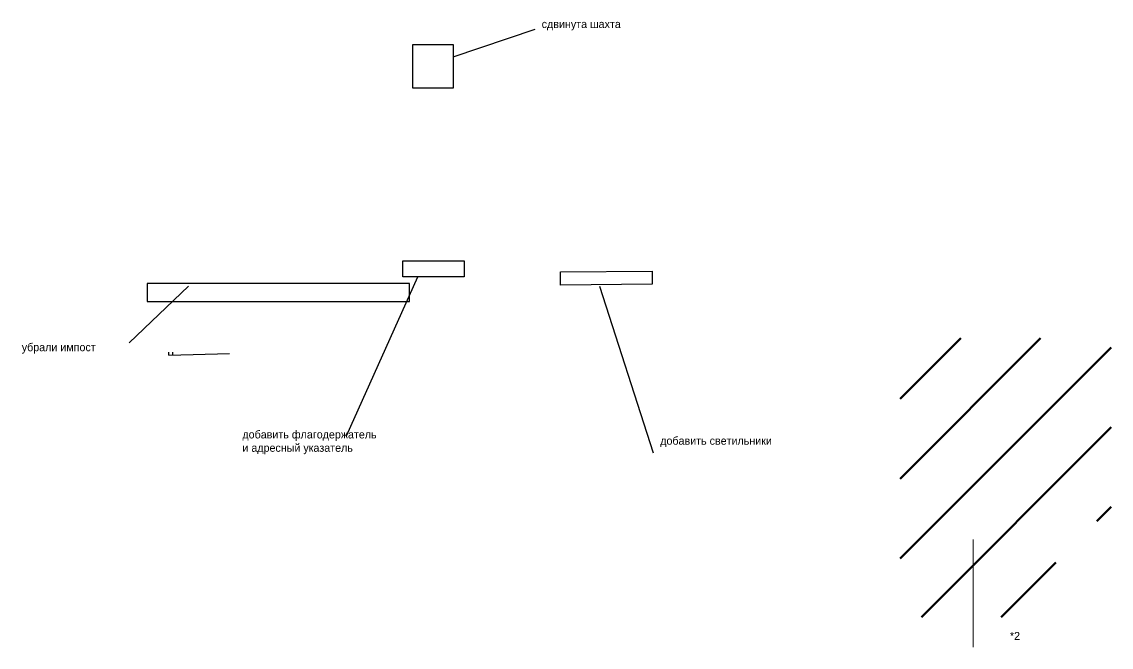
# Model space of a CAD drawing. Header units: millimetres. Extents: x 3914 to 443608, y -156176 to 78197.
# Drawn here: x 383369 to 437806, y 28496 to 59751 of the extents above; entities that cross this region are included whole.
import ezdxf

# ---------------------------------------------------------------- set-up
doc = ezdxf.new("R2010")
doc.units = ezdxf.units.MM
doc.layers.add('0) клиннинг', color=90, linetype='Continuous', lineweight=60)
doc.layers.add('A-WALL', color=7, linetype='Continuous', lineweight=5)

msp = doc.modelspace()

# ---------------------------------------------------------------- hatches: boundary and pattern name
at = {"layer": '0) клиннинг'}
h = msp.add_hatch(dxfattribs=at)
h.set_pattern_fill('ANSI31', color=256, scale=888)
h.set_pattern_definition([(45, (0, 32306), (-1993.617, 1993.617), [])])
h.paths.add_polyline_path([(437806.4, 43933.2), (427259, 43933.2), (427259, 30003.2), (435034.4, 30003.2), (435034.4, 33663.2), (433414.4, 33663.2), (433409.4, 35024.7), (434034.8, 35024.7), (434024.4, 34788.2), (437806.4, 34788.2)])

# ---------------------------------------------------------------- linework, layer by layer
at = {"color": 1}
for p, q in [((404927.2, 58001.2), (409022.2, 59379.2)), ((402912.2, 58620.2), (404927.2, 58620.2)), ((402912.2, 56441.2), (402912.2, 58620.2)), ((404927.2, 58620.2), (404927.2, 56441.2)), ((404927.2, 56441.2), (402912.2, 56441.2)), ((402412.2, 47805.2), (405475.2, 47805.2)), ((402412.2, 46998.2), (402412.2, 47805.2)), ((405475.2, 47805.2), (405475.2, 46998.2)), ((399597.2, 39062.2), (403152.3, 46998.2)), ((405475.2, 46998.2), (402412.2, 46998.2)), ((410289.2, 47248.2), (414872.1, 47296.7)), ((410289.2, 46590.9), (410289.2, 47248.2)), ((414872.1, 47296.7), (414872.1, 46639.4)), ((388738.2, 43709.2), (391699, 46545.4)), ((402734.2, 46677.2), (389639.2, 46677.2)), ((389639.2, 46677.2), (389639.2, 45780.2)), ((402734.2, 45780.2), (402734.2, 46677.2)), ((414872.1, 46639.4), (410289.2, 46590.9)), ((412228.9, 46545.2), (414914.2, 38202.2)), ((389639.2, 45780.2), (402734.2, 45780.2))]:
    msp.add_line(p, q, dxfattribs=at)
for p, q in [((390704, 43245.2), (390704, 43085.2)), ((390715, 43085.2), (393745, 43180.2)), ((390904, 43245.2), (390904, 43091.1))]:
    msp.add_line(p, q)
at = {"layer": 'A-WALL'}
msp.add_line((430904.4, 33872.2), (430904.4, 28496.2), dxfattribs=at)

# ---------------------------------------------------------------- texts
at = {"color": 1}
for s, p in [('сдвинута шахта', (409347.2, 59438.2)), ('убрали импост', (383367.2, 43288.2))]:
    msp.add_text(s, height=400, dxfattribs=at).set_placement(p)
at = {"color": 1, "char_height": 400, "attachment_point": 1}
for s, insert in [('добавить флагодержатель и адресный указатель', (394393.2, 39329.2)), ('добавить светильники', (415271.2, 39015.2))]:
    msp.add_mtext_dynamic_manual_height_columns(s, width=7085, gutter_width=1, heights=[0], dxfattribs=dict(at, insert=insert))
at = {"layer": '0) клиннинг'}
msp.add_text('*2', height=400, dxfattribs=at).set_placement((432745, 28859))

doc.saveas('drawing.dxf')
